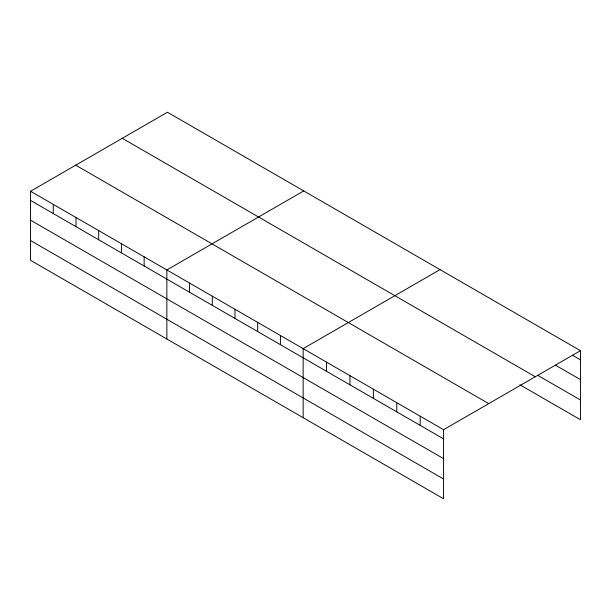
<?xml version="1.0" encoding="UTF-8"?>
<svg xmlns="http://www.w3.org/2000/svg" width="611" height="611" viewBox="0 0 611 611"><rect width="100%" height="100%" fill="white"/><g stroke="black" fill="none" stroke-linecap="round" stroke-linejoin="round"><path stroke-width="0.92" d="M443.571 458.64L443.571 429.709L30.55 191.258L30.55 260.317L443.571 498.767L443.571 458.64L30.55 220.181M519.923 384.8L580.45 419.742L580.45 350.683L167.429 112.233L30.55 191.258M303.728 190.922L166.849 269.947L166.849 339.006M440.019 269.611L303.148 348.637L303.148 417.695M443.571 429.709L580.45 350.683M572.377 355.19L580.45 359.848M555.43 365.172L580.45 379.614M537.672 375.284L580.45 399.976M122.261 138.307L535.282 376.766M75.718 165.176L488.739 403.634M30.55 200.423L443.571 438.874M30.55 240.551L443.571 479.009M420.169 416.198L420.169 425.363M396.76 402.687L396.76 411.852M373.359 389.176L373.359 398.341M349.95 375.666L349.95 384.831M326.549 362.147L326.549 371.312M280.426 335.523L280.426 344.688M257.712 322.409L257.712 331.574M234.998 309.288L234.998 318.453M212.277 296.175L212.277 305.34M189.563 283.061L189.563 292.226M144.135 256.834L144.135 265.999M121.413 243.713L121.413 252.878M98.699 230.599L98.699 239.764M75.985 217.485L75.985 226.65M53.264 204.372L53.264 213.537"/></g></svg>
